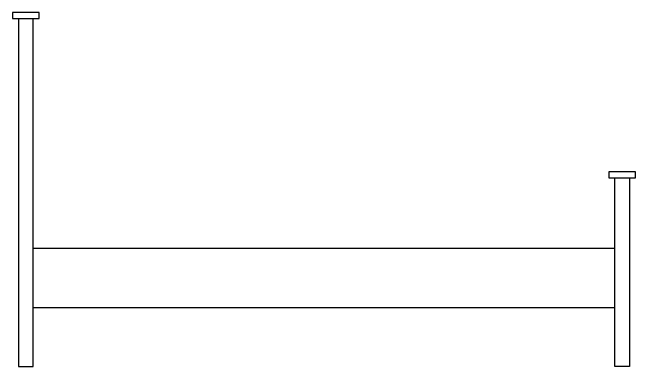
# Model space of a CAD drawing. Header units: inches. Extents: x 35 to 560, y 561 to 1057.
# Drawn here: x 349.4 to 560.4, y 937.4 to 1057.4 of the extents above; entities that cross this region are included whole.
import ezdxf

# ---------------------------------------------------------------- set-up
doc = ezdxf.new("R2010")
doc.units = ezdxf.units.IN
doc.header["$MEASUREMENT"] = 0

msp = doc.modelspace()

# ---------------------------------------------------------------- linework, layer by layer
for p, q in [((351.37, 1055.45), (351.37, 937.45)), ((356.37, 937.45), (356.37, 1055.45)), ((553.37, 937.45), (553.37, 1001.45)), ((558.37, 1001.45), (558.37, 937.45)), ((553.37, 977.45), (356.37, 977.45)), ((356.37, 957.45), (553.37, 957.45)), ((351.37, 937.45), (356.37, 937.45)), ((558.37, 937.45), (553.37, 937.45))]:
    msp.add_line(p, q)
at = {"color": 1}
msp.add_xline((235.31, 596.71), (1, 0), dxfattribs=at)
for points in [[(349.37, 1057.45), (349.37, 1055.45), (358.37, 1055.45), (358.37, 1057.45), (349.37, 1057.45)], [(551.37, 1001.45), (560.37, 1001.45), (560.37, 1003.45), (551.37, 1003.45), (551.37, 1001.45)]]:
    msp.add_lwpolyline(points)

doc.saveas('drawing.dxf')
